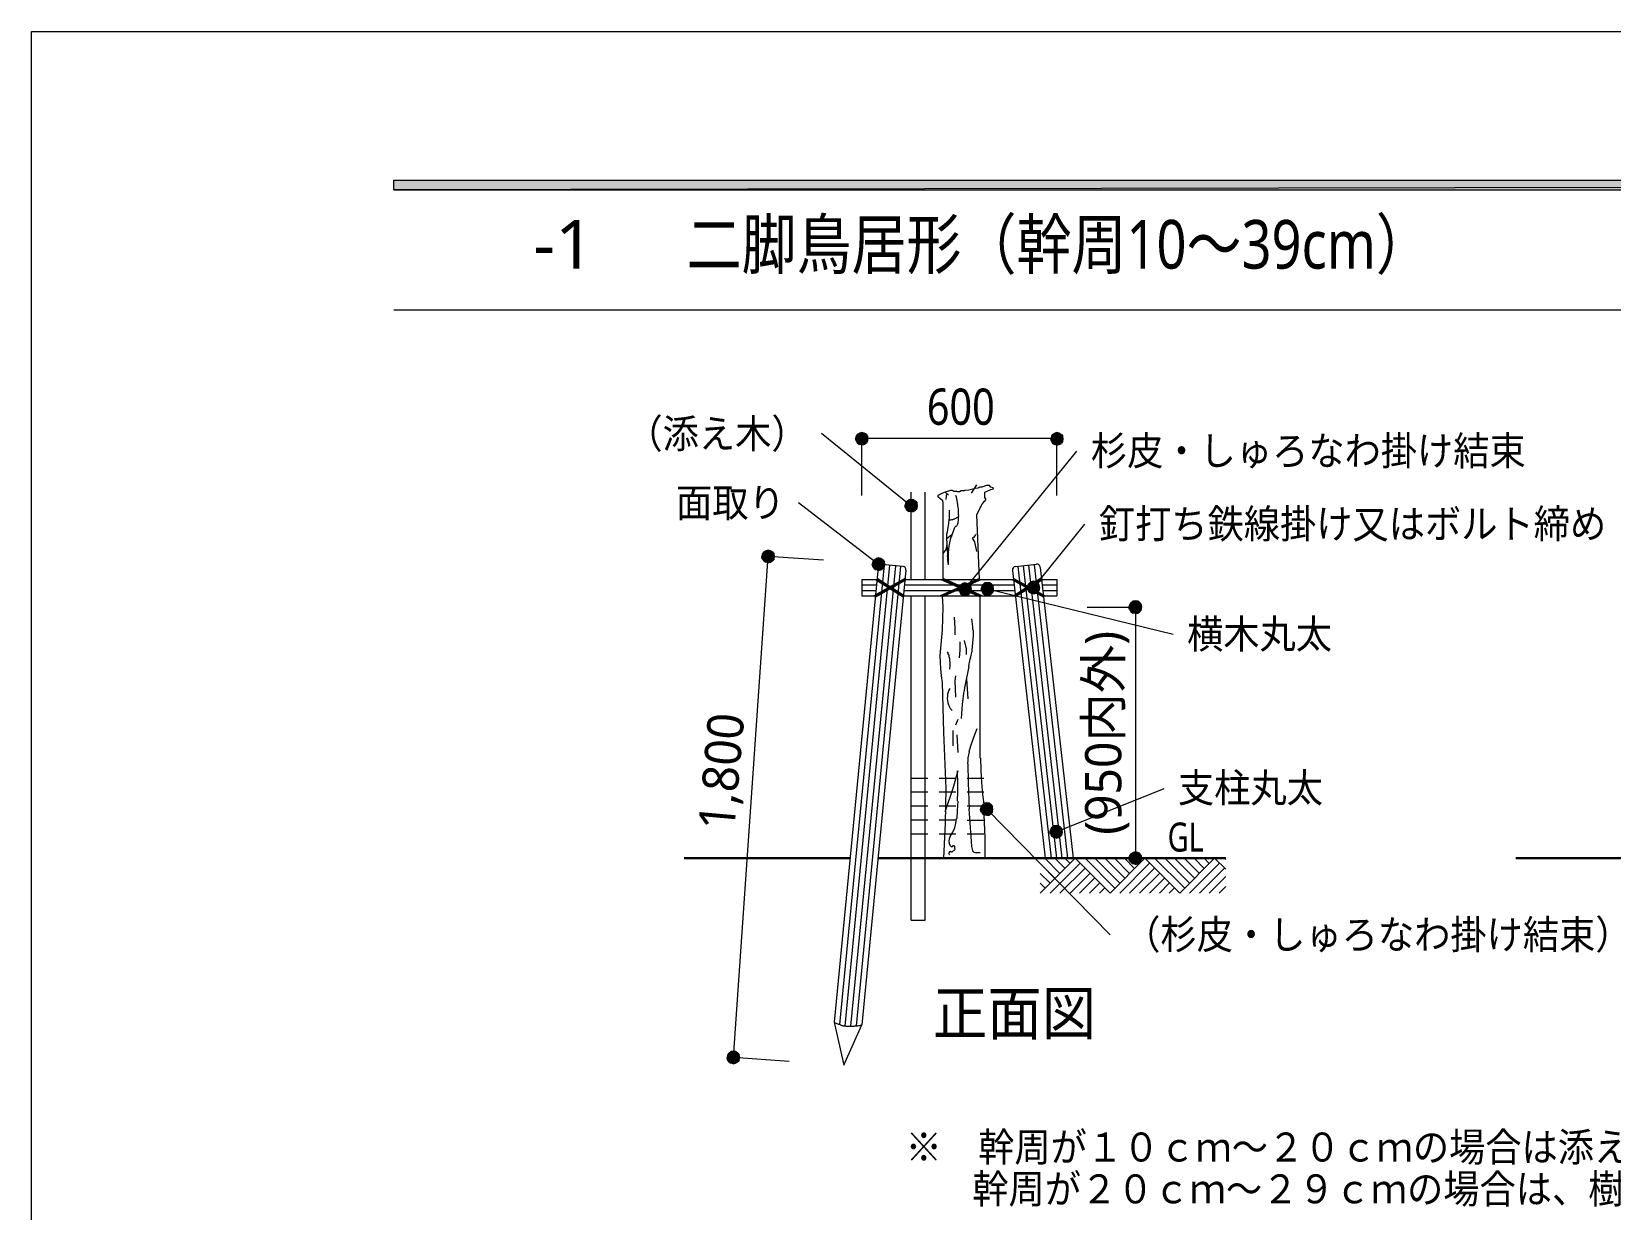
# Model space of a CAD drawing. Header units: millimetres. Extents: x 0 to 420, y 0 to 297.
# Drawn here: x 0.2 to 113.4, y 212.5 to 297 of the extents above; entities that cross this region are included whole.
import ezdxf
from ezdxf.enums import TextEntityAlignment as Align

# ---------------------------------------------------------------- set-up
doc = ezdxf.new("R2010")
doc.units = ezdxf.units.MM
doc.styles.add('kst32b', font='NotoSansJP-Variable.ttf')

msp = doc.modelspace()

# ---------------------------------------------------------------- hatches: boundary and pattern name
h = msp.add_hatch(color=7)
h.paths.add_polyline_path([(394.17, 285.62), (394.17, 286.32), (26.18, 285.62), (394.17, 285.62)])
h.paths.add_polyline_path([(394.17, 286.32), (26.18, 285.62), (26.18, 286.32), (394.17, 286.32)])
h = msp.add_hatch(color=7)
h.paths.add_polyline_path([(59.33, 267.95), (59.29, 267.78), (59.75, 267.78), (59.33, 267.95)])
h.paths.add_polyline_path([(59.29, 267.78), (59.75, 267.78), (59.33, 267.61), (59.29, 267.78)])
h.paths.add_polyline_path([(59.75, 267.78), (59.33, 267.61), (59.44, 267.46), (59.75, 267.78)])
h = msp.add_hatch(color=7)
h.paths.add_polyline_path([(59.75, 268.22), (59.58, 268.18), (59.75, 267.78), (59.75, 268.22)])
h.paths.add_polyline_path([(59.58, 268.18), (59.75, 267.78), (59.44, 268.1), (59.58, 268.18)])
h.paths.add_polyline_path([(59.75, 267.78), (59.44, 268.1), (59.33, 267.95), (59.75, 267.78)])
h = msp.add_hatch(color=7)
h.paths.add_polyline_path([(59.44, 267.46), (59.58, 267.36), (59.75, 267.78), (59.44, 267.46)])
h.paths.add_polyline_path([(59.58, 267.36), (59.75, 267.78), (59.75, 267.33), (59.58, 267.36)])
h.paths.add_polyline_path([(59.75, 267.78), (59.75, 267.33), (59.92, 267.36), (59.75, 267.78)])
for points in [[(59.92, 268.18), (59.75, 268.22), (59.75, 267.78), (59.92, 268.18)], [(73.91, 268.18), (73.74, 268.22), (73.74, 267.76), (73.91, 268.18)], [(63.46, 263.38), (63.29, 263.42), (63.29, 262.97), (63.46, 263.38)], [(53.19, 259.74), (53.02, 259.78), (53.02, 259.33), (53.19, 259.74)], [(61.11, 259.19), (60.94, 259.23), (60.94, 258.78), (61.11, 259.19)], [(67.31, 257.39), (67.14, 257.43), (67.14, 256.98), (67.31, 257.39)], [(68.92, 257.43), (68.75, 257.45), (68.75, 257.01), (68.92, 257.43)], [(72.24, 257.51), (72.07, 257.56), (72.07, 257.09), (72.24, 257.51)], [(79.54, 256.12), (79.37, 256.14), (79.37, 255.69), (79.54, 256.12)], [(68.88, 241.64), (68.71, 241.66), (68.71, 241.22), (68.88, 241.64)], [(73.85, 240.01), (73.68, 240.03), (73.68, 239.59), (73.85, 240.01)], [(79.54, 238.1), (79.37, 238.15), (79.37, 237.7), (79.54, 238.1)], [(50.69, 223.82), (50.52, 223.86), (50.52, 223.39), (50.69, 223.82)]]:
    msp.add_hatch(color=7).paths.add_polyline_path(points)
h = msp.add_hatch(color=7)
h.paths.add_polyline_path([(60.2, 267.78), (60.16, 267.95), (59.75, 267.78), (60.2, 267.78)])
h.paths.add_polyline_path([(60.16, 267.95), (59.75, 267.78), (60.07, 268.1), (60.16, 267.95)])
h.paths.add_polyline_path([(59.75, 267.78), (60.07, 268.1), (59.92, 268.18), (59.75, 267.78)])
h = msp.add_hatch(color=7)
h.paths.add_polyline_path([(59.92, 267.36), (60.07, 267.46), (59.75, 267.78), (59.92, 267.36)])
h.paths.add_polyline_path([(60.07, 267.46), (59.75, 267.78), (60.16, 267.61), (60.07, 267.46)])
h.paths.add_polyline_path([(59.75, 267.78), (60.16, 267.61), (60.2, 267.78), (59.75, 267.78)])
h = msp.add_hatch(color=7)
h.paths.add_polyline_path([(73.34, 267.95), (73.3, 267.76), (73.74, 267.76), (73.34, 267.95)])
h.paths.add_polyline_path([(73.3, 267.76), (73.74, 267.76), (73.34, 267.59), (73.3, 267.76)])
h.paths.add_polyline_path([(73.74, 267.76), (73.34, 267.59), (73.43, 267.44), (73.74, 267.76)])
h = msp.add_hatch(color=7)
h.paths.add_polyline_path([(73.74, 268.22), (73.58, 268.18), (73.74, 267.76), (73.74, 268.22)])
h.paths.add_polyline_path([(73.58, 268.18), (73.74, 267.76), (73.43, 268.08), (73.58, 268.18)])
h.paths.add_polyline_path([(73.74, 267.76), (73.43, 268.08), (73.34, 267.95), (73.74, 267.76)])
h = msp.add_hatch(color=7)
h.paths.add_polyline_path([(73.43, 267.44), (73.58, 267.36), (73.74, 267.76), (73.43, 267.44)])
h.paths.add_polyline_path([(73.58, 267.36), (73.74, 267.76), (73.74, 267.31), (73.58, 267.36)])
h.paths.add_polyline_path([(73.74, 267.76), (73.74, 267.31), (73.91, 267.36), (73.74, 267.76)])
h = msp.add_hatch(color=7)
h.paths.add_polyline_path([(74.19, 267.76), (74.17, 267.95), (73.74, 267.76), (74.19, 267.76)])
h.paths.add_polyline_path([(74.17, 267.95), (73.74, 267.76), (74.06, 268.08), (74.17, 267.95)])
h.paths.add_polyline_path([(73.74, 267.76), (74.06, 268.08), (73.91, 268.18), (73.74, 267.76)])
h = msp.add_hatch(color=7)
h.paths.add_polyline_path([(73.91, 267.36), (74.06, 267.44), (73.74, 267.76), (73.91, 267.36)])
h.paths.add_polyline_path([(74.06, 267.44), (73.74, 267.76), (74.17, 267.59), (74.06, 267.44)])
h.paths.add_polyline_path([(73.74, 267.76), (74.17, 267.59), (74.19, 267.76), (73.74, 267.76)])
h = msp.add_hatch(color=7)
h.paths.add_polyline_path([(62.87, 263.14), (62.84, 262.97), (63.29, 262.97), (62.87, 263.14)])
h.paths.add_polyline_path([(62.84, 262.97), (63.29, 262.97), (62.87, 262.81), (62.84, 262.97)])
h.paths.add_polyline_path([(63.29, 262.97), (62.87, 262.81), (62.97, 262.66), (63.29, 262.97)])
h = msp.add_hatch(color=7)
h.paths.add_polyline_path([(63.29, 263.42), (63.12, 263.38), (63.29, 262.97), (63.29, 263.42)])
h.paths.add_polyline_path([(63.12, 263.38), (63.29, 262.97), (62.97, 263.29), (63.12, 263.38)])
h.paths.add_polyline_path([(63.29, 262.97), (62.97, 263.29), (62.87, 263.14), (63.29, 262.97)])
h = msp.add_hatch(color=7)
h.paths.add_polyline_path([(62.97, 262.66), (63.12, 262.55), (63.29, 262.97), (62.97, 262.66)])
h.paths.add_polyline_path([(63.12, 262.55), (63.29, 262.97), (63.29, 262.53), (63.12, 262.55)])
h.paths.add_polyline_path([(63.29, 262.97), (63.29, 262.53), (63.46, 262.55), (63.29, 262.97)])
h = msp.add_hatch(color=7)
h.paths.add_polyline_path([(63.73, 262.97), (63.71, 263.14), (63.29, 262.97), (63.73, 262.97)])
h.paths.add_polyline_path([(63.71, 263.14), (63.29, 262.97), (63.61, 263.29), (63.71, 263.14)])
h.paths.add_polyline_path([(63.29, 262.97), (63.61, 263.29), (63.46, 263.38), (63.29, 262.97)])
h = msp.add_hatch(color=7)
h.paths.add_polyline_path([(63.46, 262.55), (63.61, 262.66), (63.29, 262.97), (63.46, 262.55)])
h.paths.add_polyline_path([(63.61, 262.66), (63.29, 262.97), (63.71, 262.81), (63.61, 262.66)])
h.paths.add_polyline_path([(63.29, 262.97), (63.71, 262.81), (63.73, 262.97), (63.29, 262.97)])
h = msp.add_hatch(color=7)
h.paths.add_polyline_path([(52.6, 259.5), (52.58, 259.33), (53.02, 259.33), (52.6, 259.5)])
h.paths.add_polyline_path([(52.58, 259.33), (53.02, 259.33), (52.6, 259.16), (52.58, 259.33)])
h.paths.add_polyline_path([(53.02, 259.33), (52.6, 259.16), (52.71, 259.02), (53.02, 259.33)])
h = msp.add_hatch(color=7)
h.paths.add_polyline_path([(53.02, 259.78), (52.85, 259.74), (53.02, 259.33), (53.02, 259.78)])
h.paths.add_polyline_path([(52.85, 259.74), (53.02, 259.33), (52.71, 259.65), (52.85, 259.74)])
h.paths.add_polyline_path([(53.02, 259.33), (52.71, 259.65), (52.6, 259.5), (53.02, 259.33)])
h = msp.add_hatch(color=7)
h.paths.add_polyline_path([(53.47, 259.33), (53.45, 259.5), (53.02, 259.33), (53.47, 259.33)])
h.paths.add_polyline_path([(53.45, 259.5), (53.02, 259.33), (53.34, 259.65), (53.45, 259.5)])
h.paths.add_polyline_path([(53.02, 259.33), (53.34, 259.65), (53.19, 259.74), (53.02, 259.33)])
h = msp.add_hatch(color=7)
h.paths.add_polyline_path([(52.71, 259.02), (52.85, 258.91), (53.02, 259.33), (52.71, 259.02)])
h.paths.add_polyline_path([(52.85, 258.91), (53.02, 259.33), (53.02, 258.87), (52.85, 258.91)])
h.paths.add_polyline_path([(53.02, 259.33), (53.02, 258.87), (53.19, 258.91), (53.02, 259.33)])
h = msp.add_hatch(color=7)
h.paths.add_polyline_path([(53.19, 258.91), (53.34, 259.02), (53.02, 259.33), (53.19, 258.91)])
h.paths.add_polyline_path([(53.34, 259.02), (53.02, 259.33), (53.45, 259.16), (53.34, 259.02)])
h.paths.add_polyline_path([(53.02, 259.33), (53.45, 259.16), (53.47, 259.33), (53.02, 259.33)])
h = msp.add_hatch(color=7)
h.paths.add_polyline_path([(60.54, 258.95), (60.49, 258.78), (60.94, 258.78), (60.54, 258.95)])
h.paths.add_polyline_path([(60.49, 258.78), (60.94, 258.78), (60.54, 258.59), (60.49, 258.78)])
h.paths.add_polyline_path([(60.94, 258.78), (60.54, 258.59), (60.62, 258.47), (60.94, 258.78)])
h = msp.add_hatch(color=7)
h.paths.add_polyline_path([(60.94, 259.23), (60.77, 259.19), (60.94, 258.78), (60.94, 259.23)])
h.paths.add_polyline_path([(60.77, 259.19), (60.94, 258.78), (60.62, 259.1), (60.77, 259.19)])
h.paths.add_polyline_path([(60.94, 258.78), (60.62, 259.1), (60.54, 258.95), (60.94, 258.78)])
h = msp.add_hatch(color=7)
h.paths.add_polyline_path([(60.62, 258.47), (60.77, 258.36), (60.94, 258.78), (60.62, 258.47)])
h.paths.add_polyline_path([(60.77, 258.36), (60.94, 258.78), (60.94, 258.32), (60.77, 258.36)])
h.paths.add_polyline_path([(60.94, 258.78), (60.94, 258.32), (61.11, 258.36), (60.94, 258.78)])
h = msp.add_hatch(color=7)
h.paths.add_polyline_path([(61.4, 258.78), (61.36, 258.95), (60.94, 258.78), (61.4, 258.78)])
h.paths.add_polyline_path([(61.36, 258.95), (60.94, 258.78), (61.26, 259.1), (61.36, 258.95)])
h.paths.add_polyline_path([(60.94, 258.78), (61.26, 259.1), (61.11, 259.19), (60.94, 258.78)])
h = msp.add_hatch(color=7)
h.paths.add_polyline_path([(61.11, 258.36), (61.26, 258.47), (60.94, 258.78), (61.11, 258.36)])
h.paths.add_polyline_path([(61.26, 258.47), (60.94, 258.78), (61.36, 258.59), (61.26, 258.47)])
h.paths.add_polyline_path([(60.94, 258.78), (61.36, 258.59), (61.4, 258.78), (60.94, 258.78)])
h = msp.add_hatch(color=7)
h.paths.add_polyline_path([(66.74, 257.15), (66.7, 256.98), (67.14, 256.98), (66.74, 257.15)])
h.paths.add_polyline_path([(66.7, 256.98), (67.14, 256.98), (66.74, 256.82), (66.7, 256.98)])
h.paths.add_polyline_path([(67.14, 256.98), (66.74, 256.82), (66.82, 256.67), (67.14, 256.98)])
h = msp.add_hatch(color=7)
h.paths.add_polyline_path([(67.14, 257.43), (66.97, 257.39), (67.14, 256.98), (67.14, 257.43)])
h.paths.add_polyline_path([(66.97, 257.39), (67.14, 256.98), (66.82, 257.3), (66.97, 257.39)])
h.paths.add_polyline_path([(67.14, 256.98), (66.82, 257.3), (66.74, 257.15), (67.14, 256.98)])
h = msp.add_hatch(color=7)
h.paths.add_polyline_path([(67.61, 256.98), (67.56, 257.15), (67.14, 256.98), (67.61, 256.98)])
h.paths.add_polyline_path([(67.56, 257.15), (67.14, 256.98), (67.46, 257.3), (67.56, 257.15)])
h.paths.add_polyline_path([(67.14, 256.98), (67.46, 257.3), (67.31, 257.39), (67.14, 256.98)])
h = msp.add_hatch(color=7)
h.paths.add_polyline_path([(68.35, 257.17), (68.3, 257.01), (68.75, 257.01), (68.35, 257.17)])
h.paths.add_polyline_path([(68.3, 257.01), (68.75, 257.01), (68.35, 256.84), (68.3, 257.01)])
h.paths.add_polyline_path([(68.75, 257.01), (68.35, 256.84), (68.43, 256.69), (68.75, 257.01)])
h = msp.add_hatch(color=7)
h.paths.add_polyline_path([(68.75, 257.45), (68.58, 257.43), (68.75, 257.01), (68.75, 257.45)])
h.paths.add_polyline_path([(68.58, 257.43), (68.75, 257.01), (68.43, 257.32), (68.58, 257.43)])
h.paths.add_polyline_path([(68.75, 257.01), (68.43, 257.32), (68.35, 257.17), (68.75, 257.01)])
h = msp.add_hatch(color=7)
h.paths.add_polyline_path([(69.19, 257.01), (69.17, 257.17), (68.75, 257.01), (69.19, 257.01)])
h.paths.add_polyline_path([(69.17, 257.17), (68.75, 257.01), (69.07, 257.32), (69.17, 257.17)])
h.paths.add_polyline_path([(68.75, 257.01), (69.07, 257.32), (68.92, 257.43), (68.75, 257.01)])
h = msp.add_hatch(color=7)
h.paths.add_polyline_path([(71.65, 257.26), (71.61, 257.09), (72.07, 257.09), (71.65, 257.26)])
h.paths.add_polyline_path([(71.61, 257.09), (72.07, 257.09), (71.65, 256.92), (71.61, 257.09)])
h.paths.add_polyline_path([(72.07, 257.09), (71.65, 256.92), (71.76, 256.77), (72.07, 257.09)])
h = msp.add_hatch(color=7)
h.paths.add_polyline_path([(72.07, 257.56), (71.9, 257.51), (72.07, 257.09), (72.07, 257.56)])
h.paths.add_polyline_path([(71.9, 257.51), (72.07, 257.09), (71.76, 257.41), (71.9, 257.51)])
h.paths.add_polyline_path([(72.07, 257.09), (71.76, 257.41), (71.65, 257.26), (72.07, 257.09)])
h = msp.add_hatch(color=7)
h.paths.add_polyline_path([(71.76, 256.77), (71.9, 256.69), (72.07, 257.09), (71.76, 256.77)])
h.paths.add_polyline_path([(71.9, 256.69), (72.07, 257.09), (72.07, 256.65), (71.9, 256.69)])
h.paths.add_polyline_path([(72.07, 257.09), (72.07, 256.65), (72.24, 256.69), (72.07, 257.09)])
h = msp.add_hatch(color=7)
h.paths.add_polyline_path([(72.52, 257.09), (72.47, 257.26), (72.07, 257.09), (72.52, 257.09)])
h.paths.add_polyline_path([(72.47, 257.26), (72.07, 257.09), (72.39, 257.41), (72.47, 257.26)])
h.paths.add_polyline_path([(72.07, 257.09), (72.39, 257.41), (72.24, 257.51), (72.07, 257.09)])
h = msp.add_hatch(color=7)
h.paths.add_polyline_path([(72.24, 256.69), (72.39, 256.77), (72.07, 257.09), (72.24, 256.69)])
h.paths.add_polyline_path([(72.39, 256.77), (72.07, 257.09), (72.47, 256.92), (72.39, 256.77)])
h.paths.add_polyline_path([(72.07, 257.09), (72.47, 256.92), (72.52, 257.09), (72.07, 257.09)])
h = msp.add_hatch(color=7)
h.paths.add_polyline_path([(66.82, 256.67), (66.97, 256.56), (67.14, 256.98), (66.82, 256.67)])
h.paths.add_polyline_path([(66.97, 256.56), (67.14, 256.98), (67.14, 256.52), (66.97, 256.56)])
h.paths.add_polyline_path([(67.14, 256.98), (67.14, 256.52), (67.31, 256.56), (67.14, 256.98)])
h = msp.add_hatch(color=7)
h.paths.add_polyline_path([(67.31, 256.56), (67.46, 256.67), (67.14, 256.98), (67.31, 256.56)])
h.paths.add_polyline_path([(67.46, 256.67), (67.14, 256.98), (67.56, 256.82), (67.46, 256.67)])
h.paths.add_polyline_path([(67.14, 256.98), (67.56, 256.82), (67.61, 256.98), (67.14, 256.98)])
h = msp.add_hatch(color=7)
h.paths.add_polyline_path([(68.43, 256.69), (68.58, 256.58), (68.75, 257.01), (68.43, 256.69)])
h.paths.add_polyline_path([(68.58, 256.58), (68.75, 257.01), (68.75, 256.56), (68.58, 256.58)])
h.paths.add_polyline_path([(68.75, 257.01), (68.75, 256.56), (68.92, 256.58), (68.75, 257.01)])
h = msp.add_hatch(color=7)
h.paths.add_polyline_path([(68.92, 256.58), (69.07, 256.69), (68.75, 257.01), (68.92, 256.58)])
h.paths.add_polyline_path([(69.07, 256.69), (68.75, 257.01), (69.17, 256.84), (69.07, 256.69)])
h.paths.add_polyline_path([(68.75, 257.01), (69.17, 256.84), (69.19, 257.01), (68.75, 257.01)])
h = msp.add_hatch(color=7)
h.paths.add_polyline_path([(79.37, 256.14), (79.18, 256.12), (79.37, 255.69), (79.37, 256.14)])
h.paths.add_polyline_path([(79.18, 256.12), (79.37, 255.69), (79.04, 256.01), (79.18, 256.12)])
h.paths.add_polyline_path([(79.37, 255.69), (79.04, 256.01), (78.95, 255.86), (79.37, 255.69)])
h = msp.add_hatch(color=7)
h.paths.add_polyline_path([(79.82, 255.69), (79.78, 255.86), (79.37, 255.69), (79.82, 255.69)])
h.paths.add_polyline_path([(79.78, 255.86), (79.37, 255.69), (79.69, 256.01), (79.78, 255.86)])
h.paths.add_polyline_path([(79.37, 255.69), (79.69, 256.01), (79.54, 256.12), (79.37, 255.69)])
h = msp.add_hatch(color=7)
h.paths.add_polyline_path([(78.95, 255.86), (78.91, 255.69), (79.37, 255.69), (78.95, 255.86)])
h.paths.add_polyline_path([(78.91, 255.69), (79.37, 255.69), (78.95, 255.52), (78.91, 255.69)])
h.paths.add_polyline_path([(79.37, 255.69), (78.95, 255.52), (79.04, 255.38), (79.37, 255.69)])
h = msp.add_hatch(color=7)
h.paths.add_polyline_path([(79.04, 255.38), (79.18, 255.27), (79.37, 255.69), (79.04, 255.38)])
h.paths.add_polyline_path([(79.18, 255.27), (79.37, 255.69), (79.37, 255.25), (79.18, 255.27)])
h.paths.add_polyline_path([(79.37, 255.69), (79.37, 255.25), (79.54, 255.27), (79.37, 255.69)])
h = msp.add_hatch(color=7)
h.paths.add_polyline_path([(79.54, 255.27), (79.69, 255.38), (79.37, 255.69), (79.54, 255.27)])
h.paths.add_polyline_path([(79.69, 255.38), (79.37, 255.69), (79.78, 255.52), (79.69, 255.38)])
h.paths.add_polyline_path([(79.37, 255.69), (79.78, 255.52), (79.82, 255.69), (79.37, 255.69)])
h = msp.add_hatch(color=7)
h.paths.add_polyline_path([(68.28, 241.38), (68.26, 241.22), (68.71, 241.22), (68.28, 241.38)])
h.paths.add_polyline_path([(68.26, 241.22), (68.71, 241.22), (68.28, 241.05), (68.26, 241.22)])
h.paths.add_polyline_path([(68.71, 241.22), (68.28, 241.05), (68.39, 240.9), (68.71, 241.22)])
h = msp.add_hatch(color=7)
h.paths.add_polyline_path([(68.71, 241.66), (68.54, 241.64), (68.71, 241.22), (68.71, 241.66)])
h.paths.add_polyline_path([(68.54, 241.64), (68.71, 241.22), (68.39, 241.53), (68.54, 241.64)])
h.paths.add_polyline_path([(68.71, 241.22), (68.39, 241.53), (68.28, 241.38), (68.71, 241.22)])
h = msp.add_hatch(color=7)
h.paths.add_polyline_path([(69.15, 241.22), (69.11, 241.38), (68.71, 241.22), (69.15, 241.22)])
h.paths.add_polyline_path([(69.11, 241.38), (68.71, 241.22), (69.02, 241.53), (69.11, 241.38)])
h.paths.add_polyline_path([(68.71, 241.22), (69.02, 241.53), (68.88, 241.64), (68.71, 241.22)])
h = msp.add_hatch(color=7)
h.paths.add_polyline_path([(68.39, 240.9), (68.54, 240.79), (68.71, 241.22), (68.39, 240.9)])
h.paths.add_polyline_path([(68.54, 240.79), (68.71, 241.22), (68.71, 240.77), (68.54, 240.79)])
h.paths.add_polyline_path([(68.71, 241.22), (68.71, 240.77), (68.88, 240.79), (68.71, 241.22)])
h = msp.add_hatch(color=7)
h.paths.add_polyline_path([(68.88, 240.79), (69.02, 240.9), (68.71, 241.22), (68.88, 240.79)])
h.paths.add_polyline_path([(69.02, 240.9), (68.71, 241.22), (69.11, 241.05), (69.02, 240.9)])
h.paths.add_polyline_path([(68.71, 241.22), (69.11, 241.05), (69.15, 241.22), (68.71, 241.22)])
h = msp.add_hatch(color=7)
h.paths.add_polyline_path([(73.28, 239.75), (73.24, 239.59), (73.68, 239.59), (73.28, 239.75)])
h.paths.add_polyline_path([(73.24, 239.59), (73.68, 239.59), (73.28, 239.42), (73.24, 239.59)])
h.paths.add_polyline_path([(73.68, 239.59), (73.28, 239.42), (73.36, 239.27), (73.68, 239.59)])
h = msp.add_hatch(color=7)
h.paths.add_polyline_path([(73.68, 240.03), (73.51, 240.01), (73.68, 239.59), (73.68, 240.03)])
h.paths.add_polyline_path([(73.51, 240.01), (73.68, 239.59), (73.36, 239.9), (73.51, 240.01)])
h.paths.add_polyline_path([(73.68, 239.59), (73.36, 239.9), (73.28, 239.75), (73.68, 239.59)])
h = msp.add_hatch(color=7)
h.paths.add_polyline_path([(73.36, 239.27), (73.51, 239.18), (73.68, 239.59), (73.36, 239.27)])
h.paths.add_polyline_path([(73.51, 239.18), (73.68, 239.59), (73.68, 239.14), (73.51, 239.18)])
h.paths.add_polyline_path([(73.68, 239.59), (73.68, 239.14), (73.85, 239.18), (73.68, 239.59)])
h = msp.add_hatch(color=7)
h.paths.add_polyline_path([(74.13, 239.59), (74.1, 239.75), (73.68, 239.59), (74.13, 239.59)])
h.paths.add_polyline_path([(74.1, 239.75), (73.68, 239.59), (74, 239.9), (74.1, 239.75)])
h.paths.add_polyline_path([(73.68, 239.59), (74, 239.9), (73.85, 240.01), (73.68, 239.59)])
h = msp.add_hatch(color=7)
h.paths.add_polyline_path([(73.85, 239.18), (74, 239.27), (73.68, 239.59), (73.85, 239.18)])
h.paths.add_polyline_path([(74, 239.27), (73.68, 239.59), (74.1, 239.42), (74, 239.27)])
h.paths.add_polyline_path([(73.68, 239.59), (74.1, 239.42), (74.13, 239.59), (73.68, 239.59)])
h = msp.add_hatch(color=7)
h.paths.add_polyline_path([(78.95, 237.87), (78.91, 237.7), (79.37, 237.7), (78.95, 237.87)])
h.paths.add_polyline_path([(78.91, 237.7), (79.37, 237.7), (78.95, 237.51), (78.91, 237.7)])
h.paths.add_polyline_path([(79.37, 237.7), (78.95, 237.51), (79.06, 237.38), (79.37, 237.7)])
h = msp.add_hatch(color=7)
h.paths.add_polyline_path([(79.37, 238.15), (79.21, 238.1), (79.37, 237.7), (79.37, 238.15)])
h.paths.add_polyline_path([(79.21, 238.1), (79.37, 237.7), (79.06, 238.02), (79.21, 238.1)])
h.paths.add_polyline_path([(79.37, 237.7), (79.06, 238.02), (78.95, 237.87), (79.37, 237.7)])
h = msp.add_hatch(color=7)
h.paths.add_polyline_path([(79.82, 237.7), (79.78, 237.87), (79.37, 237.7), (79.82, 237.7)])
h.paths.add_polyline_path([(79.78, 237.87), (79.37, 237.7), (79.69, 238.02), (79.78, 237.87)])
h.paths.add_polyline_path([(79.37, 237.7), (79.69, 238.02), (79.54, 238.1), (79.37, 237.7)])
h = msp.add_hatch(color=7)
h.paths.add_polyline_path([(79.06, 237.38), (79.21, 237.28), (79.37, 237.7), (79.06, 237.38)])
h.paths.add_polyline_path([(79.21, 237.28), (79.37, 237.7), (79.37, 237.24), (79.21, 237.28)])
h.paths.add_polyline_path([(79.37, 237.7), (79.37, 237.24), (79.54, 237.28), (79.37, 237.7)])
h = msp.add_hatch(color=7)
h.paths.add_polyline_path([(79.54, 237.28), (79.69, 237.38), (79.37, 237.7), (79.54, 237.28)])
h.paths.add_polyline_path([(79.69, 237.38), (79.37, 237.7), (79.78, 237.51), (79.69, 237.38)])
h.paths.add_polyline_path([(79.37, 237.7), (79.78, 237.51), (79.82, 237.7), (79.37, 237.7)])
h = msp.add_hatch(color=7)
h.paths.add_polyline_path([(50.12, 223.56), (50.08, 223.39), (50.52, 223.39), (50.12, 223.56)])
h.paths.add_polyline_path([(50.08, 223.39), (50.52, 223.39), (50.12, 223.22), (50.08, 223.39)])
h.paths.add_polyline_path([(50.52, 223.39), (50.12, 223.22), (50.21, 223.08), (50.52, 223.39)])
h = msp.add_hatch(color=7)
h.paths.add_polyline_path([(50.52, 223.86), (50.36, 223.82), (50.52, 223.39), (50.52, 223.86)])
h.paths.add_polyline_path([(50.36, 223.82), (50.52, 223.39), (50.21, 223.71), (50.36, 223.82)])
h.paths.add_polyline_path([(50.52, 223.39), (50.21, 223.71), (50.12, 223.56), (50.52, 223.39)])
h = msp.add_hatch(color=7)
h.paths.add_polyline_path([(50.21, 223.08), (50.36, 222.99), (50.52, 223.39), (50.21, 223.08)])
h.paths.add_polyline_path([(50.36, 222.99), (50.52, 223.39), (50.52, 222.95), (50.36, 222.99)])
h.paths.add_polyline_path([(50.52, 223.39), (50.52, 222.95), (50.69, 222.99), (50.52, 223.39)])
h = msp.add_hatch(color=7)
h.paths.add_polyline_path([(50.99, 223.39), (50.95, 223.56), (50.52, 223.39), (50.99, 223.39)])
h.paths.add_polyline_path([(50.95, 223.56), (50.52, 223.39), (50.84, 223.71), (50.95, 223.56)])
h.paths.add_polyline_path([(50.52, 223.39), (50.84, 223.71), (50.69, 223.82), (50.52, 223.39)])
h = msp.add_hatch(color=7)
h.paths.add_polyline_path([(50.69, 222.99), (50.84, 223.08), (50.52, 223.39), (50.69, 222.99)])
h.paths.add_polyline_path([(50.84, 223.08), (50.52, 223.39), (50.95, 223.22), (50.84, 223.08)])
h.paths.add_polyline_path([(50.52, 223.39), (50.95, 223.22), (50.99, 223.39), (50.52, 223.39)])

# ---------------------------------------------------------------- linework, layer by layer
at = {"lineweight": 13}
msp.add_lwpolyline([(0.19, 0), (0.19, 296.97), (420.16, 296.97), (420.16, 0)], close=True, dxfattribs=at)
at = {"lineweight": 0}
for points in [[(394.17, 285.62), (394.17, 286.32), (26.18, 285.62)], [(394.17, 286.32), (26.18, 285.62), (26.18, 286.32)], [(59.33, 267.95), (59.29, 267.78), (59.75, 267.78)], [(59.29, 267.78), (59.75, 267.78), (59.33, 267.61)], [(59.75, 267.78), (59.44, 268.1), (59.33, 267.95)], [(59.75, 267.78), (59.33, 267.61), (59.44, 267.46)], [(59.58, 268.18), (59.75, 267.78), (59.44, 268.1)], [(59.44, 267.46), (59.58, 267.36), (59.75, 267.78)], [(59.75, 268.22), (59.58, 268.18), (59.75, 267.78)], [(59.58, 267.36), (59.75, 267.78), (59.75, 267.33)], [(59.92, 268.18), (59.75, 268.22), (59.75, 267.78)], [(59.75, 267.78), (60.07, 268.1), (59.92, 268.18)], [(60.16, 267.95), (59.75, 267.78), (60.07, 268.1)], [(60.2, 267.78), (60.16, 267.95), (59.75, 267.78)], [(59.75, 267.78), (59.75, 267.33), (59.92, 267.36)], [(59.92, 267.36), (60.07, 267.46), (59.75, 267.78)], [(60.07, 267.46), (59.75, 267.78), (60.16, 267.61)], [(59.75, 267.78), (60.16, 267.61), (60.2, 267.78)], [(73.34, 267.95), (73.3, 267.76), (73.74, 267.76)], [(73.3, 267.76), (73.74, 267.76), (73.34, 267.59)], [(73.74, 267.76), (73.43, 268.08), (73.34, 267.95)], [(73.74, 267.76), (73.34, 267.59), (73.43, 267.44)], [(73.58, 268.18), (73.74, 267.76), (73.43, 268.08)], [(73.43, 267.44), (73.58, 267.36), (73.74, 267.76)], [(73.74, 268.22), (73.58, 268.18), (73.74, 267.76)], [(73.58, 267.36), (73.74, 267.76), (73.74, 267.31)], [(73.91, 268.18), (73.74, 268.22), (73.74, 267.76)], [(73.74, 267.76), (74.06, 268.08), (73.91, 268.18)], [(74.17, 267.95), (73.74, 267.76), (74.06, 268.08)], [(74.19, 267.76), (74.17, 267.95), (73.74, 267.76)], [(73.74, 267.76), (73.74, 267.31), (73.91, 267.36)], [(73.91, 267.36), (74.06, 267.44), (73.74, 267.76)], [(74.06, 267.44), (73.74, 267.76), (74.17, 267.59)], [(73.74, 267.76), (74.17, 267.59), (74.19, 267.76)], [(62.87, 263.14), (62.84, 262.97), (63.29, 262.97)], [(62.84, 262.97), (63.29, 262.97), (62.87, 262.81)], [(63.29, 262.97), (62.97, 263.29), (62.87, 263.14)], [(63.29, 262.97), (62.87, 262.81), (62.97, 262.66)], [(63.12, 263.38), (63.29, 262.97), (62.97, 263.29)], [(62.97, 262.66), (63.12, 262.55), (63.29, 262.97)], [(63.29, 263.42), (63.12, 263.38), (63.29, 262.97)], [(63.12, 262.55), (63.29, 262.97), (63.29, 262.53)], [(63.46, 263.38), (63.29, 263.42), (63.29, 262.97)], [(63.29, 262.97), (63.61, 263.29), (63.46, 263.38)], [(63.71, 263.14), (63.29, 262.97), (63.61, 263.29)], [(63.73, 262.97), (63.71, 263.14), (63.29, 262.97)], [(63.29, 262.97), (63.29, 262.53), (63.46, 262.55)], [(63.46, 262.55), (63.61, 262.66), (63.29, 262.97)], [(63.61, 262.66), (63.29, 262.97), (63.71, 262.81)], [(63.29, 262.97), (63.71, 262.81), (63.73, 262.97)], [(52.6, 259.5), (52.58, 259.33), (53.02, 259.33)], [(53.02, 259.33), (52.71, 259.65), (52.6, 259.5)], [(52.85, 259.74), (53.02, 259.33), (52.71, 259.65)], [(53.02, 259.78), (52.85, 259.74), (53.02, 259.33)], [(53.19, 259.74), (53.02, 259.78), (53.02, 259.33)], [(53.02, 259.33), (53.34, 259.65), (53.19, 259.74)], [(53.45, 259.5), (53.02, 259.33), (53.34, 259.65)], [(53.47, 259.33), (53.45, 259.5), (53.02, 259.33)], [(52.58, 259.33), (53.02, 259.33), (52.6, 259.16)], [(53.02, 259.33), (52.6, 259.16), (52.71, 259.02)], [(52.71, 259.02), (52.85, 258.91), (53.02, 259.33)], [(52.85, 258.91), (53.02, 259.33), (53.02, 258.87)], [(53.02, 259.33), (53.02, 258.87), (53.19, 258.91)], [(53.19, 258.91), (53.34, 259.02), (53.02, 259.33)], [(53.34, 259.02), (53.02, 259.33), (53.45, 259.16)], [(53.02, 259.33), (53.45, 259.16), (53.47, 259.33)], [(60.54, 258.95), (60.49, 258.78), (60.94, 258.78)], [(60.49, 258.78), (60.94, 258.78), (60.54, 258.59)], [(60.94, 258.78), (60.62, 259.1), (60.54, 258.95)], [(60.94, 258.78), (60.54, 258.59), (60.62, 258.47)], [(60.77, 259.19), (60.94, 258.78), (60.62, 259.1)], [(60.62, 258.47), (60.77, 258.36), (60.94, 258.78)], [(60.94, 259.23), (60.77, 259.19), (60.94, 258.78)], [(60.77, 258.36), (60.94, 258.78), (60.94, 258.32)], [(61.11, 259.19), (60.94, 259.23), (60.94, 258.78)], [(60.94, 258.78), (61.26, 259.1), (61.11, 259.19)], [(61.36, 258.95), (60.94, 258.78), (61.26, 259.1)], [(61.4, 258.78), (61.36, 258.95), (60.94, 258.78)], [(60.94, 258.78), (60.94, 258.32), (61.11, 258.36)], [(61.11, 258.36), (61.26, 258.47), (60.94, 258.78)], [(61.26, 258.47), (60.94, 258.78), (61.36, 258.59)], [(60.94, 258.78), (61.36, 258.59), (61.4, 258.78)], [(66.74, 257.15), (66.7, 256.98), (67.14, 256.98)], [(67.14, 256.98), (66.82, 257.3), (66.74, 257.15)], [(66.97, 257.39), (67.14, 256.98), (66.82, 257.3)], [(67.14, 257.43), (66.97, 257.39), (67.14, 256.98)], [(67.31, 257.39), (67.14, 257.43), (67.14, 256.98)], [(67.14, 256.98), (67.46, 257.3), (67.31, 257.39)], [(67.56, 257.15), (67.14, 256.98), (67.46, 257.3)], [(67.61, 256.98), (67.56, 257.15), (67.14, 256.98)], [(68.35, 257.17), (68.3, 257.01), (68.75, 257.01)], [(68.75, 257.01), (68.43, 257.32), (68.35, 257.17)], [(68.58, 257.43), (68.75, 257.01), (68.43, 257.32)], [(68.75, 257.45), (68.58, 257.43), (68.75, 257.01)], [(68.92, 257.43), (68.75, 257.45), (68.75, 257.01)], [(68.75, 257.01), (69.07, 257.32), (68.92, 257.43)], [(69.17, 257.17), (68.75, 257.01), (69.07, 257.32)], [(69.19, 257.01), (69.17, 257.17), (68.75, 257.01)], [(71.65, 257.26), (71.61, 257.09), (72.07, 257.09)], [(71.61, 257.09), (72.07, 257.09), (71.65, 256.92)], [(72.07, 257.09), (71.76, 257.41), (71.65, 257.26)], [(72.07, 257.09), (71.65, 256.92), (71.76, 256.77)], [(71.9, 257.51), (72.07, 257.09), (71.76, 257.41)], [(71.76, 256.77), (71.9, 256.69), (72.07, 257.09)], [(72.07, 257.56), (71.9, 257.51), (72.07, 257.09)], [(71.9, 256.69), (72.07, 257.09), (72.07, 256.65)], [(72.24, 257.51), (72.07, 257.56), (72.07, 257.09)], [(72.07, 257.09), (72.39, 257.41), (72.24, 257.51)], [(72.47, 257.26), (72.07, 257.09), (72.39, 257.41)], [(72.52, 257.09), (72.47, 257.26), (72.07, 257.09)], [(72.07, 257.09), (72.07, 256.65), (72.24, 256.69)], [(72.24, 256.69), (72.39, 256.77), (72.07, 257.09)], [(72.39, 256.77), (72.07, 257.09), (72.47, 256.92)], [(72.07, 257.09), (72.47, 256.92), (72.52, 257.09)], [(66.7, 256.98), (67.14, 256.98), (66.74, 256.82)], [(67.14, 256.98), (66.74, 256.82), (66.82, 256.67)], [(66.82, 256.67), (66.97, 256.56), (67.14, 256.98)], [(66.97, 256.56), (67.14, 256.98), (67.14, 256.52)], [(67.14, 256.98), (67.14, 256.52), (67.31, 256.56)], [(67.31, 256.56), (67.46, 256.67), (67.14, 256.98)], [(67.46, 256.67), (67.14, 256.98), (67.56, 256.82)], [(67.14, 256.98), (67.56, 256.82), (67.61, 256.98)], [(68.3, 257.01), (68.75, 257.01), (68.35, 256.84)], [(68.75, 257.01), (68.35, 256.84), (68.43, 256.69)], [(68.43, 256.69), (68.58, 256.58), (68.75, 257.01)], [(68.58, 256.58), (68.75, 257.01), (68.75, 256.56)], [(68.75, 257.01), (68.75, 256.56), (68.92, 256.58)], [(68.92, 256.58), (69.07, 256.69), (68.75, 257.01)], [(69.07, 256.69), (68.75, 257.01), (69.17, 256.84)], [(68.75, 257.01), (69.17, 256.84), (69.19, 257.01)], [(79.37, 255.69), (79.04, 256.01), (78.95, 255.86)], [(79.18, 256.12), (79.37, 255.69), (79.04, 256.01)], [(79.37, 256.14), (79.18, 256.12), (79.37, 255.69)], [(79.54, 256.12), (79.37, 256.14), (79.37, 255.69)], [(79.37, 255.69), (79.69, 256.01), (79.54, 256.12)], [(79.78, 255.86), (79.37, 255.69), (79.69, 256.01)], [(78.95, 255.86), (78.91, 255.69), (79.37, 255.69)], [(78.91, 255.69), (79.37, 255.69), (78.95, 255.52)], [(79.37, 255.69), (78.95, 255.52), (79.04, 255.38)], [(79.04, 255.38), (79.18, 255.27), (79.37, 255.69)], [(79.18, 255.27), (79.37, 255.69), (79.37, 255.25)], [(79.82, 255.69), (79.78, 255.86), (79.37, 255.69)], [(79.37, 255.69), (79.37, 255.25), (79.54, 255.27)], [(79.54, 255.27), (79.69, 255.38), (79.37, 255.69)], [(79.69, 255.38), (79.37, 255.69), (79.78, 255.52)], [(79.37, 255.69), (79.78, 255.52), (79.82, 255.69)], [(68.28, 241.38), (68.26, 241.22), (68.71, 241.22)], [(68.71, 241.22), (68.39, 241.53), (68.28, 241.38)], [(68.54, 241.64), (68.71, 241.22), (68.39, 241.53)], [(68.71, 241.66), (68.54, 241.64), (68.71, 241.22)], [(68.88, 241.64), (68.71, 241.66), (68.71, 241.22)], [(68.71, 241.22), (69.02, 241.53), (68.88, 241.64)], [(69.11, 241.38), (68.71, 241.22), (69.02, 241.53)], [(69.15, 241.22), (69.11, 241.38), (68.71, 241.22)], [(68.26, 241.22), (68.71, 241.22), (68.28, 241.05)], [(68.71, 241.22), (68.28, 241.05), (68.39, 240.9)], [(68.39, 240.9), (68.54, 240.79), (68.71, 241.22)], [(68.54, 240.79), (68.71, 241.22), (68.71, 240.77)], [(68.71, 241.22), (68.71, 240.77), (68.88, 240.79)], [(68.88, 240.79), (69.02, 240.9), (68.71, 241.22)], [(69.02, 240.9), (68.71, 241.22), (69.11, 241.05)], [(68.71, 241.22), (69.11, 241.05), (69.15, 241.22)], [(73.28, 239.75), (73.24, 239.59), (73.68, 239.59)], [(73.24, 239.59), (73.68, 239.59), (73.28, 239.42)], [(73.68, 239.59), (73.36, 239.9), (73.28, 239.75)], [(73.68, 239.59), (73.28, 239.42), (73.36, 239.27)], [(73.51, 240.01), (73.68, 239.59), (73.36, 239.9)], [(73.36, 239.27), (73.51, 239.18), (73.68, 239.59)], [(73.68, 240.03), (73.51, 240.01), (73.68, 239.59)], [(73.51, 239.18), (73.68, 239.59), (73.68, 239.14)], [(73.85, 240.01), (73.68, 240.03), (73.68, 239.59)], [(73.68, 239.59), (74, 239.9), (73.85, 240.01)], [(74.1, 239.75), (73.68, 239.59), (74, 239.9)], [(74.13, 239.59), (74.1, 239.75), (73.68, 239.59)], [(73.68, 239.59), (73.68, 239.14), (73.85, 239.18)], [(73.85, 239.18), (74, 239.27), (73.68, 239.59)], [(74, 239.27), (73.68, 239.59), (74.1, 239.42)], [(73.68, 239.59), (74.1, 239.42), (74.13, 239.59)], [(78.95, 237.87), (78.91, 237.7), (79.37, 237.7)], [(79.37, 237.7), (79.06, 238.02), (78.95, 237.87)], [(79.21, 238.1), (79.37, 237.7), (79.06, 238.02)], [(79.37, 238.15), (79.21, 238.1), (79.37, 237.7)], [(79.54, 238.1), (79.37, 238.15), (79.37, 237.7)], [(79.37, 237.7), (79.69, 238.02), (79.54, 238.1)], [(79.78, 237.87), (79.37, 237.7), (79.69, 238.02)], [(79.82, 237.7), (79.78, 237.87), (79.37, 237.7)], [(78.91, 237.7), (79.37, 237.7), (78.95, 237.51)], [(79.37, 237.7), (78.95, 237.51), (79.06, 237.38)], [(79.06, 237.38), (79.21, 237.28), (79.37, 237.7)], [(79.21, 237.28), (79.37, 237.7), (79.37, 237.24)], [(79.37, 237.7), (79.37, 237.24), (79.54, 237.28)], [(79.54, 237.28), (79.69, 237.38), (79.37, 237.7)], [(79.69, 237.38), (79.37, 237.7), (79.78, 237.51)], [(79.37, 237.7), (79.78, 237.51), (79.82, 237.7)], [(50.12, 223.56), (50.08, 223.39), (50.52, 223.39)], [(50.08, 223.39), (50.52, 223.39), (50.12, 223.22)], [(50.52, 223.39), (50.21, 223.71), (50.12, 223.56)], [(50.52, 223.39), (50.12, 223.22), (50.21, 223.08)], [(50.36, 223.82), (50.52, 223.39), (50.21, 223.71)], [(50.21, 223.08), (50.36, 222.99), (50.52, 223.39)], [(50.52, 223.86), (50.36, 223.82), (50.52, 223.39)], [(50.36, 222.99), (50.52, 223.39), (50.52, 222.95)], [(50.69, 223.82), (50.52, 223.86), (50.52, 223.39)], [(50.52, 223.39), (50.84, 223.71), (50.69, 223.82)], [(50.95, 223.56), (50.52, 223.39), (50.84, 223.71)], [(50.99, 223.39), (50.95, 223.56), (50.52, 223.39)], [(50.52, 223.39), (50.52, 222.95), (50.69, 222.99)], [(50.69, 222.99), (50.84, 223.08), (50.52, 223.39)], [(50.84, 223.08), (50.52, 223.39), (50.95, 223.22)], [(50.52, 223.39), (50.95, 223.22), (50.99, 223.39)]]:
    msp.add_lwpolyline(points, close=True, dxfattribs=at)
at = {"lineweight": 13}
for points in [[(394.17, 276.99), (26.18, 276.99)], [(56.85, 268.16), (63.29, 262.97)], [(59.75, 263.69), (59.75, 267.78)], [(73.74, 263.69), (73.74, 267.78), (59.75, 267.78)], [(67.14, 256.98), (75.18, 266.87)], [(63.29, 257.68), (63.29, 263.95)], [(64.28, 257.68), (64.28, 263.95)], [(68.18, 257.68), (67.99, 262.34), (68.26, 262.83), (68.26, 262.87), (68.33, 262.95), (68.35, 263.06), (68.41, 263.1), (68.47, 263.19), (68.52, 263.27), (68.56, 263.29), (68.64, 263.4), (68.64, 263.48), (68.58, 263.5), (68.56, 263.57), (68.56, 263.86), (68.58, 263.91), (68.58, 263.93), (69, 264.12), (69.19, 264.18), (69.17, 264.24), (69, 264.31), (68.9, 264.41), (68.69, 264.41), (68.35, 264.29), (68.22, 264.29), (68.07, 264.22), (67.84, 264.2), (67.71, 264.16), (67.42, 264.08), (67.12, 264.05), (67.1, 264.03), (66.87, 264.03), (66.74, 263.97), (66.57, 263.97), (66.55, 263.99), (66.32, 263.99), (66.32, 264.03), (66.25, 264.05), (66.1, 264.05), (65.72, 263.93), (65.53, 263.86), (65.3, 263.76), (65.19, 263.69), (65.19, 263.63), (65.21, 263.59), (65.28, 263.57), (65.3, 263.55), (65.32, 263.52), (65.34, 263.5), (65.38, 263.46), (65.51, 263.38), (65.55, 263.23), (65.55, 257.68)], [(65.72, 263.95), (65.96, 263.72)], [(67.97, 264.46), (67.59, 263.86)], [(55.2, 263.19), (60.94, 258.78)], [(65.83, 263.84), (65.79, 263.63), (65.76, 263.42)], [(66.61, 263.23), (66.59, 263.35), (66.56, 263.46), (66.53, 263.58), (66.5, 263.69)], [(66.64, 262.93), (66.64, 263.01), (66.63, 263.08), (66.61, 263.16), (66.6, 263.24)], [(66.68, 262.56), (66.67, 262.65), (66.67, 262.74), (66.66, 262.83), (66.65, 262.92)], [(65.96, 261.57), (65.98, 261.67), (65.99, 261.78), (66.01, 261.89), (66.01, 262)], [(66, 261.94), (66.05, 261.95), (66.09, 261.95), (66.14, 261.96), (66.19, 261.97)], [(66.03, 261.99), (66.03, 262.15), (66.04, 262.32), (66.04, 262.48), (66.04, 262.64)], [(66.19, 261.97), (66.23, 261.98), (66.28, 261.99), (66.32, 262.01), (66.36, 262.02)], [(66.36, 262.02), (66.41, 262.04), (66.45, 262.06), (66.49, 262.08), (66.53, 262.1)], [(66.52, 261.5), (66.55, 261.53), (66.58, 261.57), (66.61, 261.6), (66.63, 261.64)], [(66.53, 262.1), (66.57, 262.12), (66.61, 262.15), (66.65, 262.17), (66.69, 262.2)], [(66.61, 261.64), (66.63, 261.7), (66.65, 261.77), (66.66, 261.83), (66.67, 261.89)], [(66.69, 262.37), (66.69, 262.41), (66.69, 262.46), (66.68, 262.51), (66.68, 262.56)], [(66.68, 261.88), (66.69, 262), (66.69, 262.12), (66.7, 262.23), (66.69, 262.35)], [(72.07, 257.09), (75.73, 261.64)], [(65.84, 260.97), (65.83, 260.91), (65.82, 260.86), (65.81, 260.8), (65.81, 260.75)], [(65.81, 260.74), (65.81, 260.71), (65.81, 260.69), (65.81, 260.66), (65.81, 260.63)], [(65.83, 260.6), (66, 260.75)], [(65.83, 260.63), (65.87, 259.8)], [(65.84, 260.95), (65.88, 261.1), (65.91, 261.25), (65.94, 261.41), (65.97, 261.56)], [(66.16, 260.76), (66.09, 260.54), (66.04, 260.31), (65.99, 260.08), (65.96, 259.85)], [(66, 260.75), (66.25, 260.92)], [(66.34, 261.26), (66.3, 261.13), (66.26, 261.01), (66.21, 260.88), (66.17, 260.75)], [(66.38, 261.34), (66.37, 261.33), (66.36, 261.31), (66.35, 261.29), (66.35, 261.27)], [(66.5, 261.5), (66.46, 261.47), (66.42, 261.43), (66.39, 261.38), (66.37, 261.34)], [(67.92, 260.9), (67.75, 260.69), (67.67, 260.65), (67.82, 260.37), (67.97, 259.69)], [(65.85, 260.22), (65.76, 259.84), (65.55, 259.55)], [(65.86, 259.8), (65.87, 259.69), (65.88, 259.59), (65.88, 259.49), (65.89, 259.38)], [(65.87, 259.38), (65.89, 259.22), (65.9, 259.06), (65.92, 258.9), (65.94, 258.74)], [(65.97, 259.85), (65.95, 259.58), (65.94, 259.3), (65.94, 259.02), (65.95, 258.75)], [(54.53, 223.12), (50.55, 223.39), (53.02, 259.33)], [(57, 259.06), (53.02, 259.33)], [(60.92, 258.53), (57.76, 225.93)], [(61.34, 258.74), (58.14, 225.76)], [(61.74, 258.7), (58.53, 225.66)], [(62.15, 258.66), (58.93, 225.64)], [(62.53, 258.61), (59.33, 225.66)], [(62.91, 258.34), (59.75, 225.74)], [(61.18, 258.76), (61.09, 258.75), (61.01, 258.71), (60.95, 258.64), (60.92, 258.54)], [(62.7, 258.61), (61.19, 258.76)], [(62.91, 258.35), (62.9, 258.44), (62.85, 258.53), (62.78, 258.58), (62.69, 258.61)], [(70.76, 258.61), (70.67, 258.58), (70.6, 258.52), (70.56, 258.44), (70.55, 258.34)], [(70.55, 258.32), (72.9, 237.7)], [(72.28, 258.76), (70.76, 258.59)], [(70.93, 258.61), (73.32, 237.7)], [(71.33, 258.66), (73.7, 237.7)], [(71.71, 258.7), (74.1, 237.7)], [(72.11, 258.74), (74.51, 237.7)], [(72.54, 258.57), (72.51, 258.66), (72.45, 258.73), (72.36, 258.77), (72.27, 258.78)], [(72.54, 258.55), (74.91, 237.7)], [(59.75, 257.68), (60.83, 257.68)], [(59.75, 257.68), (59.75, 256.5)], [(59.75, 257.3), (60.81, 257.3)], [(62.87, 257.77), (60.6, 256.5)], [(62.84, 257.68), (60.73, 256.5)], [(60.73, 257.68), (62.72, 256.43)], [(62.97, 257.68), (60.73, 256.41)], [(60.83, 257.68), (62.74, 256.5)], [(60.85, 257.77), (62.84, 256.5)], [(62.8, 257.3), (70.68, 257.3)], [(62.84, 257.68), (70.63, 257.68)], [(68.18, 257.75), (65.36, 256.5)], [(65.41, 257.68), (68.24, 256.43)], [(68.18, 257.68), (65.51, 256.5)], [(68.33, 257.68), (65.51, 256.43)], [(65.55, 257.77), (68.39, 256.5)], [(68.24, 244.86), (68.24, 249.7), (68.24, 255.69), (68.24, 256.5), (65.55, 257.68)], [(70.51, 257.68), (72.79, 256.41)], [(70.61, 257.77), (72.9, 256.5)], [(70.63, 257.68), (72.77, 256.5)], [(72.62, 257.77), (70.65, 256.5)], [(72.64, 257.68), (70.76, 256.5)], [(72.75, 257.68), (70.78, 256.43)], [(72.64, 257.68), (73.74, 257.68)], [(72.69, 257.3), (73.74, 257.3)], [(73.74, 257.68), (73.74, 256.5)], [(59.75, 256.9), (60.77, 256.9)], [(59.75, 256.5), (60.73, 256.5)], [(62.74, 256.5), (70.76, 256.5)], [(62.78, 256.9), (70.72, 256.9)], [(63.29, 233.24), (63.29, 256.5)], [(64.28, 233.24), (64.28, 256.5)], [(65.51, 256.5), (65.55, 255.69), (65.51, 254.08), (65.34, 252.22)], [(68.75, 257.01), (82.08, 253.75)], [(72.73, 256.9), (73.74, 256.9)], [(72.77, 256.5), (73.74, 256.5)], [(66.36, 254.97), (66.42, 254.19), (66.42, 253.7)], [(67.72, 254.1), (67.7, 254.29), (67.68, 254.47), (67.66, 254.66), (67.63, 254.85)], [(75.92, 255.69), (79.37, 255.69), (79.37, 237.7)], [(67.75, 253.66), (67.75, 253.77), (67.75, 253.88), (67.75, 253.98), (67.74, 254.09)], [(66.78, 253.2), (66.78, 252.6), (66.72, 252.07)], [(67.08, 253.3), (67.23, 252.71), (67.23, 252.29)], [(67.64, 252.46), (67.65, 252.51), (67.65, 252.55), (67.66, 252.6), (67.66, 252.64)], [(67.67, 252.62), (67.75, 253.66)], [(65.34, 252.24), (65.36, 251.75), (65.39, 251.27), (65.44, 250.78), (65.5, 250.3)], [(66, 252.21), (65.98, 252.28), (65.95, 252.35), (65.93, 252.42), (65.9, 252.49)], [(66.06, 251.92), (66.05, 251.99), (66.03, 252.06), (66.02, 252.14), (66, 252.21)], [(66.08, 251.58), (66.08, 251.66), (66.08, 251.75), (66.07, 251.83), (66.06, 251.92)], [(66.06, 251.24), (66.07, 251.32), (66.08, 251.41), (66.08, 251.49), (66.08, 251.58)], [(67.42, 251.44), (67.12, 249.91)], [(67.43, 251.62), (67.42, 251.57), (67.41, 251.53), (67.4, 251.49), (67.39, 251.44)], [(67.53, 252.06), (67.5, 251.95), (67.48, 251.84), (67.45, 251.73), (67.43, 251.63)], [(67.54, 252.04), (67.56, 252.14), (67.59, 252.25), (67.61, 252.35), (67.64, 252.45)], [(65.51, 250.3), (65.6, 246.7), (65.76, 242.7), (65.72, 240.2), (65.6, 237.7)], [(66.46, 250.76), (66.42, 250.4), (66.46, 249.24)], [(67.25, 250.55), (67.35, 249.13)], [(65.88, 249.3), (65.87, 249.15), (65.88, 248.99), (65.91, 248.84), (65.96, 248.7)], [(66.06, 249.87), (65.99, 249.74), (65.94, 249.6), (65.9, 249.45), (65.88, 249.3)], [(67.11, 249.92), (67.08, 249.72), (67.04, 249.52), (67.02, 249.31), (66.99, 249.11)], [(65.96, 248.7), (65.99, 248.64), (66.01, 248.59), (66.04, 248.53), (66.07, 248.48)], [(66.07, 248.48), (66.11, 248.43), (66.14, 248.37), (66.18, 248.33), (66.22, 248.28)], [(66.99, 249.1), (66.95, 248.75), (66.92, 248.4), (66.89, 248.05), (66.87, 247.7)], [(66.63, 247.65), (66.46, 247.23)], [(67.99, 246.96), (67.83, 246.55), (67.68, 246.14), (67.55, 245.73), (67.43, 245.31)], [(66.27, 246.85), (66.27, 245.74)], [(66.57, 246.53), (66.63, 245.28)], [(67.44, 245.31), (67.39, 245.11), (67.36, 244.9), (67.34, 244.69), (67.33, 244.48)], [(68.25, 244.87), (68.27, 243.99), (68.33, 243.12), (68.4, 242.25), (68.51, 241.39)], [(66.63, 243.95), (66.27, 242.7), (65.7, 241)], [(66.63, 242.69), (66.63, 243), (66.63, 243.32), (66.62, 243.64), (66.61, 243.96)], [(67.35, 244.47), (67.37, 243.12), (67.44, 241.22)], [(63.29, 243.44), (64.49, 243.44)], [(63.29, 242.44), (64.49, 242.44)], [(65.3, 243.44), (66.48, 243.44)], [(65.3, 242.44), (66.48, 242.44)], [(66.61, 241.8), (66.62, 242.02), (66.63, 242.24), (66.63, 242.46), (66.63, 242.69)], [(67.29, 243.44), (68.5, 243.44)], [(67.29, 242.44), (68.5, 242.44)], [(73.68, 239.59), (81.43, 242.7)], [(63.29, 241.45), (64.49, 241.45)], [(65.3, 241.45), (66.48, 241.45)], [(66.63, 241.79), (66.59, 241.11), (66.57, 240.54)], [(67.29, 241.45), (68.5, 241.45)], [(67.43, 241.23), (67.47, 240.56), (67.51, 239.89), (67.56, 239.22), (67.62, 238.55)], [(68.6, 239.16), (68.5, 241.36)], [(63.29, 240.45), (64.49, 240.45)], [(65.3, 240.45), (66.48, 240.45)], [(66.08, 239.26), (66.27, 239.55), (66.41, 239.87), (66.5, 240.2), (66.54, 240.55)], [(67.29, 240.43), (68.5, 240.43)], [(68.71, 241.22), (77.55, 232.2)], [(63.29, 239.44), (64.49, 239.44)], [(65.3, 239.44), (66.48, 239.44)], [(66.08, 239.25), (66, 239.09), (65.98, 238.92), (66, 238.74), (66.09, 238.58)], [(67.29, 239.44), (68.5, 239.44)], [(68.59, 237.7), (68.6, 238.07), (68.6, 238.43), (68.6, 238.8), (68.59, 239.16)], [(65.98, 238.07), (65.98, 238.03), (65.99, 238), (66.01, 237.97), (66.04, 237.94)], [(66.06, 238.16), (66.03, 238.15), (66.01, 238.12), (66, 238.1), (66, 238.07)], [(66.13, 238.16), (66.11, 238.17), (66.09, 238.17), (66.07, 238.17), (66.06, 238.16)], [(66.11, 238.57), (66.12, 238.56), (66.14, 238.54), (66.16, 238.53), (66.19, 238.53), (66.21, 238.53), (66.23, 238.53), (66.26, 238.54), (66.28, 238.56)], [(66.13, 238.15), (66.16, 238.15), (66.18, 238.15), (66.2, 238.15), (66.22, 238.15)], [(66.22, 238.16), (66.23, 238.17), (66.25, 238.18), (66.26, 238.19), (66.28, 238.2)], [(66.42, 238.52), (66.41, 238.54), (66.39, 238.56), (66.37, 238.58), (66.35, 238.59), (66.33, 238.59), (66.3, 238.59), (66.28, 238.58), (66.26, 238.57)], [(66.29, 238.2), (66.31, 238.22), (66.33, 238.23), (66.35, 238.25), (66.36, 238.27)], [(66.37, 238.25), (66.39, 238.28), (66.41, 238.31), (66.43, 238.34), (66.44, 238.37)], [(66.41, 238.39), (66.42, 238.42), (66.42, 238.46), (66.42, 238.5), (66.41, 238.53)], [(67.61, 238.53), (67.63, 238.43), (67.65, 238.34), (67.68, 238.24), (67.72, 238.15)], [(67.74, 238.17), (67.75, 238.15), (67.76, 238.14), (67.78, 238.13), (67.8, 238.13)], [(67.8, 238.12), (67.91, 238.11), (68.02, 238.11), (68.13, 238.1), (68.24, 238.11)], [(72.54, 235.18), (75.04, 237.7)], [(72.54, 237.32), (73.6, 236.26)], [(72.88, 237.7), (73.96, 236.6)], [(73.26, 235.18), (75.4, 237.34)], [(73.58, 237.7), (74.32, 236.96)], [(73.96, 235.18), (75.76, 236.98)], [(74.3, 237.7), (74.68, 237.32)], [(75.04, 237.7), (77.55, 235.18)], [(75.76, 237.7), (77.89, 235.54)], [(76.45, 237.7), (78.25, 235.9)], [(77.17, 237.7), (78.61, 236.26)], [(77.55, 235.18), (80.05, 237.7)], [(77.55, 235.18), (80.05, 237.7)], [(77.87, 237.7), (78.95, 236.6)], [(78.25, 235.18), (80.39, 237.34)], [(78.59, 237.7), (79.31, 236.96)], [(78.95, 235.18), (80.75, 236.98)], [(80.05, 237.7), (82.55, 235.18)], [(80.75, 237.7), (82.91, 235.54)], [(81.47, 237.7), (83.25, 235.9)], [(82.17, 237.7), (83.61, 236.26)], [(82.55, 235.18), (85.05, 237.7)], [(82.87, 237.7), (83.97, 236.6)], [(83.25, 235.18), (85.41, 237.34)], [(83.59, 237.7), (84.31, 236.96)], [(83.97, 235.18), (85.75, 236.98)], [(84.29, 237.7), (84.67, 237.32)], [(85.05, 237.7), (85.85, 236.9)], [(85.75, 237.7), (85.85, 237.6)], [(72.54, 236.6), (73.26, 235.9)], [(72.54, 235.9), (72.9, 235.54)], [(74.68, 235.18), (76.12, 236.62)], [(75.37, 235.18), (76.45, 236.28)], [(76.07, 235.18), (76.81, 235.92)], [(79.67, 235.18), (81.11, 236.62)], [(80.37, 235.18), (81.47, 236.28)], [(81.09, 235.18), (81.81, 235.92)], [(84.67, 235.18), (85.85, 236.37)], [(85.37, 235.18), (85.85, 235.67)], [(76.79, 235.18), (77.17, 235.56)], [(81.79, 235.18), (82.17, 235.56)], [(63.29, 233.24), (64.28, 233.24)], [(57.76, 225.93), (58.46, 222.84), (59.75, 225.74)], [(57.76, 225.93), (57.83, 225.89), (57.89, 225.87), (57.95, 225.85), (58.02, 225.81), (58.06, 225.78), (58.12, 225.78), (58.17, 225.76), (58.21, 225.74), (58.25, 225.72), (58.29, 225.72), (58.31, 225.7), (58.36, 225.7), (58.4, 225.68), (58.42, 225.68), (58.46, 225.68), (58.48, 225.66), (58.53, 225.66), (58.55, 225.66), (58.57, 225.66), (58.59, 225.64), (58.63, 225.64), (58.65, 225.64), (58.67, 225.64), (58.72, 225.64), (58.76, 225.64), (58.78, 225.64), (58.82, 225.64), (58.86, 225.64), (58.91, 225.64), (58.95, 225.64), (58.99, 225.64), (59.03, 225.64), (59.08, 225.64), (59.1, 225.64), (59.14, 225.64), (59.18, 225.64), (59.2, 225.64), (59.25, 225.66), (59.27, 225.66), (59.31, 225.66), (59.33, 225.66), (59.37, 225.68), (59.41, 225.68), (59.46, 225.68), (59.52, 225.7), (59.58, 225.7), (59.65, 225.72), (59.75, 225.74)]]:
    msp.add_lwpolyline(points, dxfattribs=at)
at = {"lineweight": 30}
for points in [[(47.01, 237.7), (58.91, 237.7)], [(60.92, 237.7), (85.85, 237.7)], [(106.66, 237.7), (123.36, 237.7)]]:
    msp.add_lwpolyline(points, dxfattribs=at)

# ---------------------------------------------------------------- texts
at = {"style": 'kst32b'}
for s, height, p, p2 in [('-1', 3.491, (36.17, 279.97), (40.54, 279.97)), ('二脚鳥居形（幹周10～39cm）', 3.4908, (47.18, 279.97), (100.56, 279.97)), ('600', 2.599, (64.41, 268.77), (69.28, 268.77)), ('（添え木）', 2.079, (42.86, 267.1), (55.86, 267.1)), ('杉皮・しゅろなわ掛け結束', 2.0791, (76.18, 265.87), (107.37, 265.87)), ('面取り', 2.079, (46.42, 262.15), (54.22, 262.15)), ('釘打ち鉄線掛け又はボルト締め', 2.0791, (76.75, 260.63), (113.14, 260.63)), ('横木丸太', 2.079, (83.08, 252.73), (93.47, 252.73)), ('(950内外)', 2.599, (78.36, 239.37), (78.36, 253.99)), ('1,800', 2.599, (50.59, 239.61), (51.33, 247.98)), ('支柱丸太', 2.079, (82.42, 241.7), (92.82, 241.7)), ('GL', 2.079, (81.68, 238.17), (84.28, 238.17)), ('（杉皮・しゅろなわ掛け結束）', 2.0791, (78.57, 231.18), (114.96, 231.18)), ('正面図', 3.119, (64.85, 225.02), (76.55, 225.02)), ('※\u3000幹周が１０ｃｍ～２０ｃｍの場合は添え木付き', 2.0791, (62.89, 215.94), (122.66, 215.94)), ('幹周が２０ｃｍ～２９ｃｍの場合は、樹木によって添え木の有無を判断する', 2.0791, (67.67, 212.94), (156.03, 212.94))]:
    msp.add_text(s, height=height, dxfattribs=at).set_placement(p, p2, align=Align.FIT)

doc.saveas('drawing.dxf')
